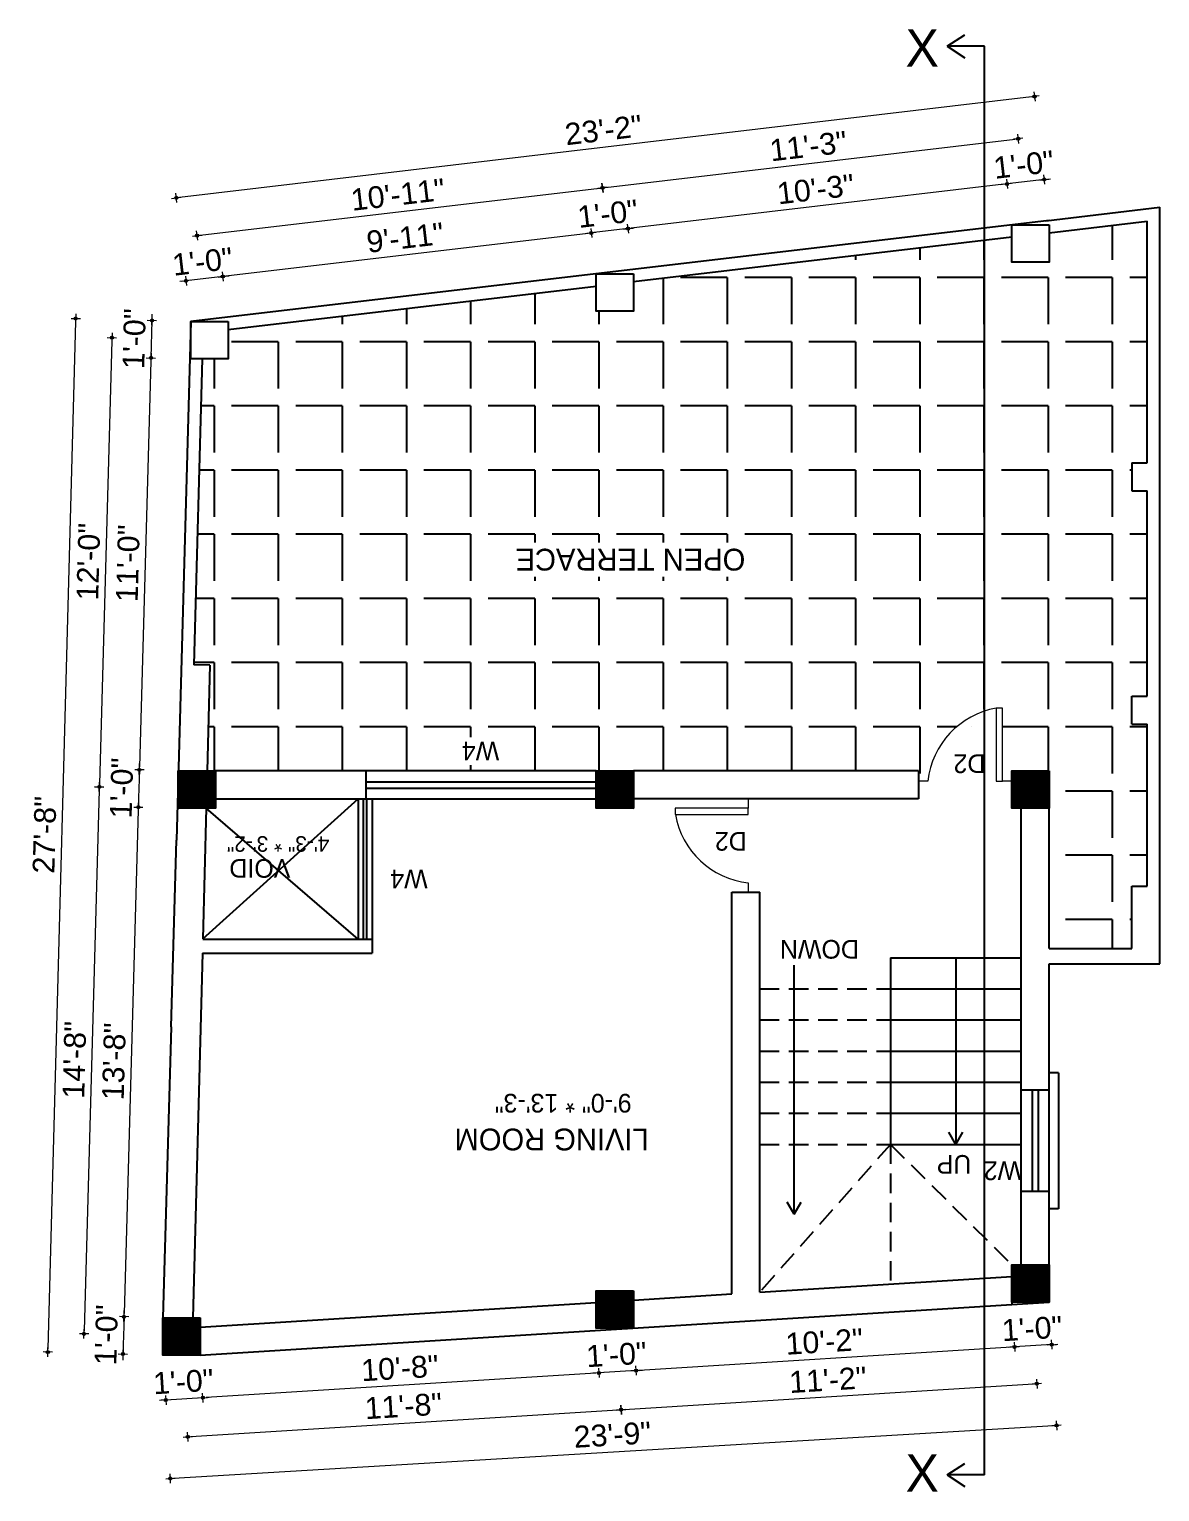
# Model space of a CAD drawing. Header units: inches. Extents: x 10143 to 33197, y -150 to 3760.
# Drawn here: x 25070.8 to 25434.2, y 2684.1 to 3154 of the extents above; entities that cross this region are included whole.
import ezdxf
from ezdxf.enums import TextEntityAlignment as Align

# ---------------------------------------------------------------- set-up
doc = ezdxf.new("R2010")
doc.units = ezdxf.units.IN
doc.header["$LTSCALE"] = 0.5
doc.header["$MEASUREMENT"] = 0
doc.header["$PDMODE"] = 66
doc.linetypes.add('DASHED2', pattern=[0.375, 0.25, -0.125])
for name, color, linetype, lineweight in [('0.13', 2, 'Continuous', 13), ('DW TEXT', 92, 'Continuous', 15), ('ELEVATION', 85, 'Continuous', 9), ('hatch', 9, 'Continuous', 0), ('Toilet', 7, 'Continuous', 25)]:
    doc.layers.add(name, color=color, linetype=linetype, lineweight=lineweight)
doc.styles.add('CEN', font='GOTHIC.TTF')
doc.styles.get("Standard").update_dxf_attribs({"font": 'arial.ttf'})
doc.dimstyles.new('S8', dxfattribs={"dimtxt": 5, "dimasz": 1, "dimexe": 6, "dimexo": 18, "dimgap": 1.9375, "dimtad": 1, "dimdec": 0, "dimzin": 3, "dimdsep": 46, "dimlunit": 4, "dimtxsty": 'Standard', "dimblk": 'dot 2', "dimcen": 12, "dimse1": 1, "dimse2": 1, "dimclrd": 1, "dimclre": 1, "dimclrt": 256, "dimadec": 0, "dimazin": 0, "dimtfac": 0.75, "dimtdec": 0, "dimtix": 1, "dimtmove": 1, "dimatfit": 3, "dimldrblk": 'DOT', "dimfxl": 1, "dimtolj": 1, "dimtzin": 0, "dimlwd": 9, "dimlwe": 9, "dimarcsym": 0})
pattern_1 = [(225, (48065.1543, 4621.1304), (0.08838834765, -0.08838834765), [])]

# ---------------------------------------------------------------- blocks, each defined once
blk = doc.blocks.new('dot1')
at = {"layer": 'hatch'}
h = blk.add_hatch(color=256, dxfattribs=at)
edge = h.paths.add_edge_path()
edge.add_arc((0, 0), 1, 0, 360)
for p, q in [((3, 0), (-3, 0)), ((0, 3), (0, -3))]:
    blk.add_line(p, q, dxfattribs=at)
blk.add_circle((0, 0), 1, dxfattribs=at)
blk = doc.blocks.new('dot 2')
at = {"layer": 'hatch', "xscale": 0.5, "yscale": 0.5, "zscale": 0.5}
blk.add_blockref('dot1', (0, 0), dxfattribs=at)
blk = doc.blocks.new('*D1791')
at = {"layer": 'Defpoints', "color": 0, "transparency": 16777216}
for p in [(25385.09, 3104.33), (25398.63, 3092.63), (25386.63, 3091.21)]:
    blk.add_point(p, dxfattribs=at)
at = {"layer": 'Toilet', "color": 1, "lineweight": 9, "transparency": 16777216}
for p, q in [((25384.09, 3104.21), (25383.1, 3104.09)), ((25397.09, 3105.74), (25385.09, 3104.33)), ((25398.08, 3105.86), (25399.07, 3105.98))]:
    blk.add_line(p, q, dxfattribs=at)
for p, rotation in [((25397.09, 3105.74), 186.7273510482261), ((25385.09, 3104.33), 6.727351048226088)]:
    blk.add_blockref('dot 2', p, dxfattribs=dict(at, rotation=rotation))
at = {"layer": 'Toilet', "transparency": 16777216, "insert": (25390.44, 3110.51), "char_height": 7, "attachment_point": 5, "rotation": 6.7274}
blk.add_mtext('\\A1;1\'-0"', dxfattribs=at)
blk = doc.blocks.new('_Dot')
at = {"color": 0, "linetype": 'ByBlock', "lineweight": -2}
blk.add_line((-0.5, 0), (-1, 0), dxfattribs=at)
at = {"color": 0, "linetype": 'ByBlock', "const_width": 0.5}
blk.add_lwpolyline([(-0.25, 0, 1), (0.25, 0, 1)], format="xyb", close=True, dxfattribs=at)
blk = doc.blocks.new('*D1757')
at = {"layer": 'Defpoints', "color": 0, "transparency": 16777216}
for p in [(25263.3, 3089.96), (25386.63, 3091.21), (25265.01, 3075.45)]:
    blk.add_point(p, dxfattribs=at)
at = {"layer": 'Toilet', "color": 1, "lineweight": 9, "transparency": 16777216}
blk.add_line((25384.09, 3104.21), (25264.29, 3090.08), dxfattribs=at)
for p, rotation in [((25385.09, 3104.33), 6.727351048264164), ((25263.3, 3089.96), 186.7273510482641)]:
    blk.add_blockref('dot 2', p, dxfattribs=dict(at, rotation=rotation))
at = {"layer": 'Toilet', "transparency": 16777216, "insert": (25323.55, 3102.62), "char_height": 7, "attachment_point": 5, "rotation": 6.7274}
blk.add_mtext('\\A1;10\'-3"', dxfattribs=at)
blk = doc.blocks.new('*D1758')
at = {"layer": 'Defpoints', "color": 0, "transparency": 16777216}
for p in [(25251.46, 3088.57), (25253.01, 3075.45), (25265.01, 3075.45)]:
    blk.add_point(p, dxfattribs=at)
at = {"layer": 'Toilet', "color": 1, "lineweight": 9, "transparency": 16777216}
for p, q in [((25250.47, 3088.45), (25249.48, 3088.33)), ((25263.3, 3089.96), (25251.46, 3088.57)), ((25264.29, 3090.08), (25265.28, 3090.2))]:
    blk.add_line(p, q, dxfattribs=at)
for p, rotation in [((25251.46, 3088.57), 6.727351048264151), ((25263.3, 3089.96), 186.7273510482641)]:
    blk.add_blockref('dot 2', p, dxfattribs=dict(at, rotation=rotation))
at = {"layer": 'Toilet', "transparency": 16777216, "insert": (25256.74, 3094.74), "char_height": 7, "attachment_point": 5, "rotation": 6.7274}
blk.add_mtext('\\A1;1\'-0"', dxfattribs=at)
blk = doc.blocks.new('*D1759')
at = {"layer": 'Defpoints', "color": 0, "transparency": 16777216}
for p in [(25133.02, 3074.59), (25253.01, 3075.45), (25134.73, 3060.09)]:
    blk.add_point(p, dxfattribs=at)
at = {"layer": 'Toilet', "color": 1, "lineweight": 9, "transparency": 16777216}
blk.add_line((25250.47, 3088.45), (25134.01, 3074.71), dxfattribs=at)
for p, rotation in [((25251.46, 3088.57), 6.727351048264164), ((25133.02, 3074.59), 186.7273510482641)]:
    blk.add_blockref('dot 2', p, dxfattribs=dict(at, rotation=rotation))
at = {"layer": 'Toilet', "transparency": 16777216, "insert": (25191.6, 3087.05), "char_height": 7, "attachment_point": 5, "rotation": 6.7274}
blk.add_mtext('\\A1;9\'-11"', dxfattribs=at)
blk = doc.blocks.new('*D1760')
at = {"layer": 'Defpoints', "color": 0, "transparency": 16777216}
for p in [(25121.18, 3073.2), (25122.73, 3060.09), (25134.73, 3060.09)]:
    blk.add_point(p, dxfattribs=at)
at = {"layer": 'Toilet', "color": 1, "lineweight": 9, "transparency": 16777216}
for p, q in [((25133.02, 3074.59), (25121.18, 3073.2)), ((25134.01, 3074.71), (25135.01, 3074.83)), ((25120.19, 3073.08), (25119.2, 3072.96))]:
    blk.add_line(p, q, dxfattribs=at)
for p, rotation in [((25121.18, 3073.2), 6.727351048264151), ((25133.02, 3074.59), 186.7273510482641)]:
    blk.add_blockref('dot 2', p, dxfattribs=dict(at, rotation=rotation))
at = {"layer": 'Toilet', "transparency": 16777216, "insert": (25126.46, 3079.37), "char_height": 7, "attachment_point": 5, "rotation": 6.7274}
blk.add_mtext('\\A1;1\'-0"', dxfattribs=at)
blk = doc.blocks.new('*D1761')
at = {"layer": 'Defpoints', "color": 0, "transparency": 16777216}
for p in [(25255.04, 3103.09), (25259.01, 3069.45), (25128.73, 3054.09)]:
    blk.add_point(p, dxfattribs=at)
at = {"layer": 'Toilet', "color": 1, "lineweight": 9, "transparency": 16777216}
blk.add_line((25125.76, 3087.84), (25254.05, 3102.98), dxfattribs=at)
for p, rotation in [((25255.04, 3103.09), 6.727351048225985), ((25124.76, 3087.73), 186.727351048226)]:
    blk.add_blockref('dot 2', p, dxfattribs=dict(at, rotation=rotation))
at = {"layer": 'Toilet', "transparency": 16777216, "insert": (25189.26, 3100.88), "char_height": 7, "attachment_point": 5, "rotation": 6.7274}
blk.add_mtext('\\A1;10\'-11"', dxfattribs=at)
blk = doc.blocks.new('*D1762')
at = {"layer": 'Defpoints', "color": 0, "transparency": 16777216}
for p in [(25388.66, 3118.86), (25392.63, 3085.21), (25259.01, 3069.45)]:
    blk.add_point(p, dxfattribs=at)
at = {"layer": 'Toilet', "color": 1, "lineweight": 9, "transparency": 16777216}
blk.add_line((25256.03, 3103.21), (25387.67, 3118.74), dxfattribs=at)
for p, rotation in [((25388.66, 3118.86), 6.727351048264151), ((25255.04, 3103.09), 186.7273510482641)]:
    blk.add_blockref('dot 2', p, dxfattribs=dict(at, rotation=rotation))
at = {"layer": 'Toilet', "transparency": 16777216, "insert": (25321.21, 3116.45), "char_height": 7, "attachment_point": 5, "rotation": 6.7274}
blk.add_mtext('\\A1;11\'-3"', dxfattribs=at)
blk = doc.blocks.new('*D1763')
at = {"layer": 'Defpoints', "color": 0, "transparency": 16777216}
for p in [(25118.04, 3099.88), (25398.63, 3092.63), (25122.73, 3060.09)]:
    blk.add_point(p, dxfattribs=at)
at = {"layer": 'Toilet', "color": 1, "lineweight": 9, "transparency": 16777216}
blk.add_line((25392.94, 3132.31), (25119.03, 3100), dxfattribs=at)
for p, rotation in [((25393.94, 3132.43), 6.727351048225714), ((25118.04, 3099.88), 186.7273510482257)]:
    blk.add_blockref('dot 2', p, dxfattribs=dict(at, rotation=rotation))
at = {"layer": 'Toilet', "transparency": 16777216, "insert": (25255.34, 3121.63), "char_height": 7, "attachment_point": 5, "rotation": 6.7274}
blk.add_mtext('\\A1;23\'-2"', dxfattribs=at)
blk = doc.blocks.new('*D1764')
at = {"layer": 'Defpoints', "color": 0, "transparency": 16777216}
for p in [(25128.73, 3054.09), (25093.3, 2910.6), (25124.68, 2909.72)]:
    blk.add_point(p, dxfattribs=at)
at = {"layer": 'Toilet', "color": 1, "lineweight": 9, "transparency": 16777216}
blk.add_line((25097.32, 3053.97), (25093.33, 2911.6), dxfattribs=at)
for p, rotation in [((25097.35, 3054.96), 88.39404783827474), ((25093.3, 2910.6), 268.3940478382747)]:
    blk.add_blockref('dot 2', p, dxfattribs=dict(at, rotation=rotation))
at = {"layer": 'Toilet', "transparency": 16777216, "insert": (25089.82, 2982.94), "char_height": 7, "attachment_point": 5, "rotation": 88.394}
blk.add_mtext('\\A1;12\'-0"', dxfattribs=at)
blk = doc.blocks.new('*D1765')
at = {"layer": 'Defpoints', "color": 0, "transparency": 16777216}
for p in [(25124.68, 2909.72), (25088.38, 2734.87), (25119.76, 2733.99)]:
    blk.add_point(p, dxfattribs=at)
at = {"layer": 'Toilet', "color": 1, "lineweight": 9, "transparency": 16777216}
blk.add_line((25093.27, 2909.6), (25088.4, 2735.87), dxfattribs=at)
for p, rotation in [((25093.3, 2910.6), 88.39404783821382), ((25088.38, 2734.87), 268.3940478382139)]:
    blk.add_blockref('dot 2', p, dxfattribs=dict(at, rotation=rotation))
at = {"layer": 'Toilet', "transparency": 16777216, "insert": (25085.33, 2822.89), "char_height": 7, "attachment_point": 5, "rotation": 88.394}
blk.add_mtext('\\A1;14\'-8"', dxfattribs=at)
blk = doc.blocks.new('*D1693')
at = {"layer": 'Defpoints', "color": 0, "transparency": 16777216}
for p in [(25122.73, 3060.09), (25109.89, 3048.44), (25122.4, 3048.09)]:
    blk.add_point(p, dxfattribs=at)
at = {"layer": 'Toilet', "color": 1, "lineweight": 9, "transparency": 16777216}
for p, q in [((25110.22, 3060.44), (25109.89, 3048.44)), ((25110.25, 3061.44), (25110.28, 3062.44)), ((25109.86, 3047.44), (25109.83, 3046.44))]:
    blk.add_line(p, q, dxfattribs=at)
for p, rotation in [((25110.22, 3060.44), 268.3940478382726), ((25109.89, 3048.44), 88.39404783827258)]:
    blk.add_blockref('dot 2', p, dxfattribs=dict(at, rotation=rotation))
at = {"layer": 'Toilet', "transparency": 16777216, "insert": (25104.54, 3054.59), "char_height": 7, "attachment_point": 5, "rotation": 88.394}
blk.add_mtext('\\A1;1\'-0"', dxfattribs=at)
blk = doc.blocks.new('*D1766')
at = {"layer": 'Defpoints', "color": 0, "transparency": 16777216}
for p in [(25122.4, 3048.09), (25106.17, 2916.07), (25118.68, 2915.72)]:
    blk.add_point(p, dxfattribs=at)
at = {"layer": 'Toilet', "color": 1, "lineweight": 9, "transparency": 16777216}
blk.add_line((25109.86, 3047.44), (25106.2, 2917.07), dxfattribs=at)
for p, rotation in [((25109.89, 3048.44), 88.39404783821382), ((25106.17, 2916.07), 268.3940478382139)]:
    blk.add_blockref('dot 2', p, dxfattribs=dict(at, rotation=rotation))
at = {"layer": 'Toilet', "transparency": 16777216, "insert": (25102.52, 2982.41), "char_height": 7, "attachment_point": 5, "rotation": 88.394}
blk.add_mtext('\\A1;11\'-0"', dxfattribs=at)
blk = doc.blocks.new('*D1767')
at = {"layer": 'Defpoints', "color": 0, "transparency": 16777216}
for p in [(25118.68, 2915.72), (25105.84, 2904.08), (25118.68, 2903.72)]:
    blk.add_point(p, dxfattribs=at)
at = {"layer": 'Toilet', "color": 1, "lineweight": 9, "transparency": 16777216}
for p, q in [((25106.17, 2916.07), (25105.84, 2904.08)), ((25106.2, 2917.07), (25106.23, 2918.07)), ((25105.81, 2903.08), (25105.78, 2902.08))]:
    blk.add_line(p, q, dxfattribs=at)
for p, rotation in [((25106.17, 2916.07), 268.3940478382139), ((25105.84, 2904.08), 88.39404783821387)]:
    blk.add_blockref('dot 2', p, dxfattribs=dict(at, rotation=rotation))
at = {"layer": 'Toilet', "transparency": 16777216, "insert": (25100.5, 2910.23), "char_height": 7, "attachment_point": 5, "rotation": 88.394}
blk.add_mtext('\\A1;1\'-0"', dxfattribs=at)
blk = doc.blocks.new('*D1768')
at = {"layer": 'Defpoints', "color": 0, "transparency": 16777216}
for p in [(25118.68, 2903.72), (25101.25, 2740.34), (25113.76, 2739.99)]:
    blk.add_point(p, dxfattribs=at)
at = {"layer": 'Toilet', "color": 1, "lineweight": 9, "transparency": 16777216}
blk.add_line((25105.81, 2903.08), (25101.28, 2741.34), dxfattribs=at)
for p, rotation in [((25105.84, 2904.08), 88.39404783821382), ((25101.25, 2740.34), 268.3940478382139)]:
    blk.add_blockref('dot 2', p, dxfattribs=dict(at, rotation=rotation))
at = {"layer": 'Toilet', "transparency": 16777216, "insert": (25098.03, 2822.37), "char_height": 7, "attachment_point": 5, "rotation": 88.394}
blk.add_mtext('\\A1;13\'-8"', dxfattribs=at)
blk = doc.blocks.new('*D1769')
at = {"layer": 'Defpoints', "color": 0, "transparency": 16777216}
for p in [(25113.76, 2739.99), (25100.91, 2728.35), (25113.76, 2727.99)]:
    blk.add_point(p, dxfattribs=at)
at = {"layer": 'Toilet', "color": 1, "lineweight": 9, "transparency": 16777216}
for p, q in [((25101.25, 2740.34), (25100.91, 2728.35)), ((25101.28, 2741.34), (25101.3, 2742.34)), ((25100.88, 2727.35), (25100.86, 2726.35))]:
    blk.add_line(p, q, dxfattribs=at)
for p, rotation in [((25101.25, 2740.34), 268.3940478382139), ((25100.91, 2728.35), 88.39404783821387)]:
    blk.add_blockref('dot 2', p, dxfattribs=dict(at, rotation=rotation))
at = {"layer": 'Toilet', "transparency": 16777216, "insert": (25095.57, 2734.5), "char_height": 7, "attachment_point": 5, "rotation": 88.394}
blk.add_mtext('\\A1;1\'-0"', dxfattribs=at)
blk = doc.blocks.new('*D1770')
at = {"layer": 'Defpoints', "color": 0, "transparency": 16777216}
for p in [(25122.73, 3060.09), (25076.74, 2728.99), (25113.76, 2727.99)]:
    blk.add_point(p, dxfattribs=at)
at = {"layer": 'Toilet', "color": 1, "lineweight": 9, "transparency": 16777216}
blk.add_line((25085.69, 3060.09), (25076.77, 2729.99), dxfattribs=at)
for p, rotation in [((25085.71, 3061.09), 88.45204859075598), ((25076.74, 2728.99), 268.452048590756)]:
    blk.add_blockref('dot 2', p, dxfattribs=dict(at, rotation=rotation))
at = {"layer": 'Toilet', "transparency": 16777216, "insert": (25075.72, 2895.19), "char_height": 7, "attachment_point": 5, "rotation": 88.452}
blk.add_mtext('\\A1;27\'-8"', dxfattribs=at)
blk = doc.blocks.new('*D1771')
at = {"layer": 'Defpoints', "color": 0, "transparency": 16777216}
for p in [(25398.63, 2745.04), (25386.63, 2744.29), (25387.48, 2730.64)]:
    blk.add_point(p, dxfattribs=at)
at = {"layer": 'Toilet', "color": 1, "lineweight": 9, "transparency": 16777216}
for p, q in [((25386.49, 2730.58), (25385.49, 2730.52)), ((25399.48, 2731.39), (25387.48, 2730.64)), ((25400.48, 2731.45), (25401.48, 2731.51))]:
    blk.add_line(p, q, dxfattribs=at)
for p, rotation in [((25387.48, 2730.64), 3.575827605927365), ((25399.48, 2731.39), 183.5758276059273)]:
    blk.add_blockref('dot 2', p, dxfattribs=dict(at, rotation=rotation))
at = {"layer": 'Toilet', "transparency": 16777216, "insert": (25393.14, 2736.52), "char_height": 7, "attachment_point": 5, "rotation": 3.5758}
blk.add_mtext('\\A1;1\'-0"', dxfattribs=at)
blk = doc.blocks.new('*D1772')
at = {"layer": 'Defpoints', "color": 0, "transparency": 16777216}
for p in [(25386.63, 2744.29), (25265.01, 2736.69), (25265.86, 2723.04)]:
    blk.add_point(p, dxfattribs=at)
at = {"layer": 'Toilet', "color": 1, "lineweight": 9, "transparency": 16777216}
blk.add_line((25386.49, 2730.58), (25266.86, 2723.1), dxfattribs=at)
for p, rotation in [((25387.48, 2730.64), 3.575827605922193), ((25265.86, 2723.04), 183.5758276059222)]:
    blk.add_blockref('dot 2', p, dxfattribs=dict(at, rotation=rotation))
at = {"layer": 'Toilet', "transparency": 16777216, "insert": (25326.33, 2732.34), "char_height": 7, "attachment_point": 5, "rotation": 3.5758}
blk.add_mtext('\\A1;10\'-2"', dxfattribs=at)
blk = doc.blocks.new('*D1773')
at = {"layer": 'Defpoints', "color": 0, "transparency": 16777216}
for p in [(25253.01, 2736.69), (25265.01, 2736.69), (25253.91, 2722.29)]:
    blk.add_point(p, dxfattribs=at)
at = {"layer": 'Toilet', "color": 1, "lineweight": 9, "transparency": 16777216}
for p, q in [((25252.91, 2722.23), (25251.91, 2722.17)), ((25265.86, 2723.04), (25253.91, 2722.29)), ((25266.86, 2723.1), (25267.86, 2723.16))]:
    blk.add_line(p, q, dxfattribs=at)
for p, rotation in [((25253.91, 2722.29), 3.575827605922187), ((25265.86, 2723.04), 183.5758276059222)]:
    blk.add_blockref('dot 2', p, dxfattribs=dict(at, rotation=rotation))
at = {"layer": 'Toilet', "transparency": 16777216, "insert": (25259.54, 2728.17), "char_height": 7, "attachment_point": 5, "rotation": 3.5758}
blk.add_mtext('\\A1;1\'-0"', dxfattribs=at)
blk = doc.blocks.new('*D1774')
at = {"layer": 'Defpoints', "color": 0, "transparency": 16777216}
for p in [(25253.01, 2736.69), (25125.76, 2727.99), (25126.61, 2714.34)]:
    blk.add_point(p, dxfattribs=at)
at = {"layer": 'Toilet', "color": 1, "lineweight": 9, "transparency": 16777216}
blk.add_line((25252.91, 2722.23), (25127.61, 2714.4), dxfattribs=at)
for p, rotation in [((25253.91, 2722.29), 3.575827605922193), ((25126.61, 2714.34), 183.5758276059222)]:
    blk.add_blockref('dot 2', p, dxfattribs=dict(at, rotation=rotation))
at = {"layer": 'Toilet', "transparency": 16777216, "insert": (25189.92, 2723.82), "char_height": 7, "attachment_point": 5, "rotation": 3.5758}
blk.add_mtext('\\A1;10\'-8"', dxfattribs=at)
blk = doc.blocks.new('*D1775')
at = {"layer": 'Defpoints', "color": 0, "transparency": 16777216}
for p in [(25113.76, 2727.99), (25125.76, 2727.99), (25114.66, 2713.59)]:
    blk.add_point(p, dxfattribs=at)
at = {"layer": 'Toilet', "color": 1, "lineweight": 9, "transparency": 16777216}
for p, q in [((25113.66, 2713.53), (25112.66, 2713.47)), ((25126.61, 2714.34), (25114.66, 2713.59)), ((25127.61, 2714.4), (25128.61, 2714.46))]:
    blk.add_line(p, q, dxfattribs=at)
for p, rotation in [((25114.66, 2713.59), 3.575827605922187), ((25126.61, 2714.34), 183.5758276059222)]:
    blk.add_blockref('dot 2', p, dxfattribs=dict(at, rotation=rotation))
at = {"layer": 'Toilet', "transparency": 16777216, "insert": (25120.29, 2719.47), "char_height": 7, "attachment_point": 5, "rotation": 3.5758}
blk.add_mtext('\\A1;1\'-0"', dxfattribs=at)
blk = doc.blocks.new('*D1776')
at = {"layer": 'Defpoints', "color": 0, "transparency": 16777216}
for p in [(25259.01, 2742.69), (25119.76, 2733.99), (25261.02, 2710.48)]:
    blk.add_point(p, dxfattribs=at)
at = {"layer": 'Toilet', "color": 1, "lineweight": 9, "transparency": 16777216}
blk.add_line((25122.77, 2701.84), (25260.02, 2710.42), dxfattribs=at)
for p, rotation in [((25261.02, 2710.48), 3.575843646370458), ((25121.77, 2701.78), 183.5758436463704)]:
    blk.add_blockref('dot 2', p, dxfattribs=dict(at, rotation=rotation))
at = {"layer": 'Toilet', "transparency": 16777216, "insert": (25191.05, 2711.63), "char_height": 7, "attachment_point": 5, "rotation": 3.5758}
blk.add_mtext('\\A1;11\'-8"', dxfattribs=at)
blk = doc.blocks.new('*D1777')
at = {"layer": 'Defpoints', "color": 0, "transparency": 16777216}
for p in [(25392.63, 2751.04), (25259.01, 2742.69), (25394.64, 2718.83)]:
    blk.add_point(p, dxfattribs=at)
at = {"layer": 'Toilet', "color": 1, "lineweight": 9, "transparency": 16777216}
blk.add_line((25262.02, 2710.54), (25393.65, 2718.77), dxfattribs=at)
for p, rotation in [((25394.64, 2718.83), 3.575843646344798), ((25261.02, 2710.48), 183.5758436463448)]:
    blk.add_blockref('dot 2', p, dxfattribs=dict(at, rotation=rotation))
at = {"layer": 'Toilet', "transparency": 16777216, "insert": (25327.49, 2720.09), "char_height": 7, "attachment_point": 5, "rotation": 3.5758}
blk.add_mtext('\\A1;11\'-2"', dxfattribs=at)
blk = doc.blocks.new('*D1778')
at = {"layer": 'Defpoints', "color": 0, "transparency": 16777216}
for p in [(25398.63, 2745.04), (25113.76, 2727.99), (25401, 2705.43)]:
    blk.add_point(p, dxfattribs=at)
at = {"layer": 'Toilet', "color": 1, "lineweight": 9, "transparency": 16777216}
blk.add_line((25117.13, 2688.44), (25400, 2705.37), dxfattribs=at)
for p, rotation in [((25401, 2705.43), 3.425574687814996), ((25116.13, 2688.38), 183.425574687815)]:
    blk.add_blockref('dot 2', p, dxfattribs=dict(at, rotation=rotation))
at = {"layer": 'Toilet', "transparency": 16777216, "insert": (25258.24, 2702.41), "char_height": 7, "attachment_point": 5, "rotation": 3.4256}
blk.add_mtext('\\A1;23\'-9"', dxfattribs=at)

msp = doc.modelspace()

# ---------------------------------------------------------------- hatches: boundary and pattern name
at = {"layer": 'Toilet'}
h = msp.add_hatch(dxfattribs=at)
h.set_pattern_fill('ANGLE', color=256, scale=75, angle=180)
h.set_pattern_definition([(180, (48065.154, 4621.13), (-3e-15, -20.625), [15, -5.625]), (270, (48065.154, 4621.13), (20.625, -4e-15), [15, -5.625])])
edge = h.paths.add_edge_path()
edge.add_line((25127.95, 2915.72), (25130.68, 2915.72))
edge.add_line((25130.68, 2915.72), (25253.01, 2915.72))
edge.add_line((25253.01, 2915.72), (25265.01, 2915.72))
edge.add_line((25265.01, 2915.72), (25356.63, 2915.72))
edge.add_line((25356.63, 2915.72), (25356.63, 2912.46))
edge.add_line((25356.63, 2912.46), (25359.63, 2912.46))
edge.add_arc((25386.36, 2909.41), 26.9, 468.3826, 533.4705, ccw=False)
edge.add_line((25377.88, 2934.94), (25377.88, 3086.15))
edge.add_line((25377.88, 3086.15), (25265.01, 3072.84))
edge.add_line((25265.01, 3072.84), (25265.01, 3063.45))
edge.add_line((25265.01, 3063.45), (25253.01, 3063.45))
edge.add_line((25253.01, 3063.45), (25253.01, 3071.42))
edge.add_line((25253.01, 3071.42), (25134.73, 3057.47))
edge.add_line((25134.73, 3057.47), (25134.73, 3048.09))
edge.add_line((25134.73, 3048.09), (25131.41, 3048.09))
edge.add_line((25131.41, 3048.09), (25126.4, 3048.09))
edge.add_line((25126.4, 3048.09), (25123.64, 2949.86))
edge.add_line((25123.64, 2949.86), (25128.84, 2949.71))
edge.add_line((25128.84, 2949.71), (25127.95, 2915.72))
edge = h.paths.add_edge_path()
edge.add_arc((25386.36, 2909.41), 26.9, 460.1231, 468.3826, ccw=False)
edge.add_line((25381.63, 2935.89), (25383.63, 2935.89))
edge.add_line((25383.63, 2935.89), (25383.63, 2912.46))
edge.add_line((25383.63, 2912.46), (25386.63, 2912.46))
edge.add_line((25386.63, 2912.46), (25386.63, 2915.72))
edge.add_line((25386.63, 2915.72), (25398.63, 2915.72))
edge.add_line((25398.63, 2915.72), (25398.63, 2903.72))
edge.add_line((25398.63, 2903.72), (25398.63, 2858.72))
edge.add_line((25398.63, 2858.72), (25425.19, 2858.72))
edge.add_line((25425.19, 2858.72), (25425.19, 2878.72))
edge.add_line((25425.19, 2878.72), (25430.19, 2878.72))
edge.add_line((25430.19, 2878.72), (25430.19, 2930.72))
edge.add_line((25430.19, 2930.72), (25425.19, 2930.72))
edge.add_line((25425.19, 2930.72), (25425.19, 2939.72))
edge.add_line((25425.19, 2939.72), (25430.19, 2939.72))
edge.add_line((25430.19, 2939.72), (25430.19, 3005.72))
edge.add_line((25430.19, 3005.72), (25425.19, 3005.72))
edge.add_line((25425.19, 3005.72), (25425.19, 3014.72))
edge.add_line((25425.19, 3014.72), (25430.19, 3014.72))
edge.add_line((25430.19, 3014.72), (25430.19, 3092.32))
edge.add_line((25430.19, 3092.32), (25398.63, 3088.63))
edge.add_line((25398.63, 3088.63), (25398.63, 3079.21))
edge.add_line((25398.63, 3079.21), (25386.63, 3079.21))
edge.add_line((25386.63, 3079.21), (25386.63, 3087.19))
edge.add_line((25386.63, 3087.19), (25377.88, 3086.15))
edge.add_line((25377.88, 3086.15), (25377.88, 2934.94))
h.paths.add_polyline_path([(25223.67, 2926.58), (25208.02, 2926.58), (25208.02, 2917.58), (25223.67, 2917.58)], flags=16)
h.paths.add_polyline_path([(25301.34, 2989.14), (25226.73, 2989.14), (25226.73, 2978.11), (25301.34, 2978.11)], flags=16)
h = msp.add_hatch(dxfattribs=at)
h.set_pattern_fill('ANSI31', color=256, angle=180)
h.set_pattern_definition(pattern_1)
h.paths.add_polyline_path([(25130.68, 2915.72), (25118.68, 2915.72), (25118.68, 2903.72), (25130.68, 2903.72)])
h = msp.add_hatch(dxfattribs=at)
h.set_pattern_fill('ANSI31', color=256, angle=180)
h.set_pattern_definition(pattern_1)
h.paths.add_polyline_path([(25265.01, 2915.72), (25253.01, 2915.72), (25253.01, 2903.72), (25265.01, 2903.72)])
h = msp.add_hatch(dxfattribs=at)
h.set_pattern_fill('ANSI31', color=256, angle=180)
h.set_pattern_definition(pattern_1)
h.paths.add_polyline_path([(25398.63, 2915.72), (25386.63, 2915.72), (25386.63, 2903.72), (25398.63, 2903.72)])
h = msp.add_hatch(dxfattribs=at)
h.set_pattern_fill('ANSI31', color=256, angle=180)
h.set_pattern_definition(pattern_1)
h.paths.add_polyline_path([(25398.63, 2745.04), (25398.63, 2757.04), (25386.63, 2757.04), (25386.63, 2745.04)])
h = msp.add_hatch(dxfattribs=at)
h.set_pattern_fill('ANSI31', color=256, angle=180)
h.set_pattern_definition(pattern_1)
h.paths.add_polyline_path([(25265.01, 2736.69), (25265.01, 2748.69), (25253.01, 2748.69), (25253.01, 2736.69)])
h = msp.add_hatch(dxfattribs=at)
h.set_pattern_fill('ANSI31', color=256, angle=270)
h.set_pattern_definition([(315, (25139.7829, 6477.35765), (0.0883883476, 0.0883883476), [])])
h.paths.add_polyline_path([(25113.76, 2727.99), (25125.76, 2727.99), (25125.76, 2727.99), (25125.76, 2739.99), (25113.76, 2739.99)])

# ---------------------------------------------------------------- linework, layer by layer
at = {"layer": '0.13', "color": 0, "ltscale": 0.5}
for p, q in [((25356.63, 2915.22), (25356.63, 2911.22)), ((25386.63, 2915.22), (25386.63, 2911.22)), ((25299.13, 2906.72), (25303.13, 2906.72)), ((25299.13, 2876.72), (25303.13, 2876.72))]:
    msp.add_line(p, q, dxfattribs=at)
at = {"layer": 'ELEVATION', "color": 146, "ltscale": 0.25, "true_color": 0x105689}
for p, q in [((25383.63, 2935.89), (25381.63, 2935.89)), ((25381.63, 2935.89), (25381.63, 2912.46)), ((25383.63, 2912.46), (25383.63, 2935.89)), ((25359.63, 2912.46), (25356.63, 2912.46)), ((25381.63, 2912.46), (25383.63, 2912.46)), ((25386.63, 2912.46), (25383.63, 2912.46)), ((25301.89, 2906.72), (25301.89, 2903.72)), ((25301.89, 2903.72), (25278.46, 2903.72)), ((25278.46, 2903.72), (25278.46, 2901.72)), ((25278.46, 2901.72), (25301.89, 2901.72)), ((25301.89, 2901.72), (25301.89, 2903.72)), ((25301.89, 2879.72), (25301.89, 2876.72))]:
    msp.add_line(p, q, dxfattribs=at)
for centre, start, end in [((25386.36, 2909.41), 100.1231, 173.4705), ((25304.95, 2906.45), 190.1231, 263.4705)]:
    msp.add_arc(centre, 26.9, start, end, dxfattribs=at)
at = {"layer": 'Toilet'}
for p, q in [((25365.88, 3148.59), (25371.55, 3152.29)), ((25377.88, 3148.59), (25365.88, 3148.59)), ((25365.88, 3148.59), (25371.55, 3144.89)), ((25377.88, 2689.55), (25377.88, 3148.59)), ((25397.58, 3092.51), (25434.19, 3096.82)), ((25434.19, 2853.72), (25434.19, 3096.82)), ((25398.63, 3092.63), (25122.73, 3060.09)), ((25398.63, 3088.6), (25430.19, 3092.32)), ((25430.19, 3014.72), (25430.19, 3092.32)), ((25386.63, 3087.19), (25265.01, 3072.84)), ((25253.01, 3071.42), (25134.73, 3057.47)), ((25122.73, 3060.09), (25118.06, 2893.45)), ((25131.41, 3048.09), (25122.4, 3048.09)), ((25126.4, 3048.09), (25123.64, 2949.86)), ((25425.19, 3014.72), (25430.19, 3014.72)), ((25425.19, 3014.72), (25425.19, 3005.72)), ((25425.19, 3005.72), (25430.19, 3005.72)), ((25425.19, 3005.72), (25430.19, 3005.72)), ((25430.19, 2939.72), (25430.19, 3005.72)), ((25128.84, 2949.71), (25123.64, 2949.86)), ((25128.84, 2949.71), (25127.95, 2915.72)), ((25425.19, 2939.72), (25430.19, 2939.72)), ((25425.19, 2930.72), (25425.19, 2939.72)), ((25425.19, 2930.72), (25430.19, 2930.72)), ((25430.19, 2878.72), (25430.19, 2930.72)), ((25253.01, 2915.72), (25130.68, 2915.72)), ((25179.01, 2915.72), (25179.01, 2906.72)), ((25356.63, 2915.72), (25265.01, 2915.72)), ((25356.63, 2915.72), (25356.63, 2906.72)), ((25179.01, 2912.22), (25253.01, 2912.22)), ((25179.01, 2910.22), (25253.01, 2910.22)), ((25126.54, 2861.73), (25176.51, 2906.72)), ((25130.68, 2906.72), (25176.51, 2906.72)), ((25176.51, 2906.72), (25253.01, 2906.72)), ((25176.51, 2906.72), (25176.51, 2861.72)), ((25178.26, 2861.72), (25178.26, 2906.72)), ((25179.26, 2861.72), (25179.26, 2906.72)), ((25181.01, 2906.72), (25181.01, 2857.22)), ((25356.63, 2906.72), (25265.01, 2906.72)), ((25127.64, 2903.72), (25126.54, 2861.73)), ((25176.51, 2861.72), (25127.64, 2903.72)), ((25389.63, 2757.04), (25389.63, 2903.72)), ((25398.63, 2858.72), (25398.63, 2903.72)), ((25118.09, 2894.72), (25118.1, 2894.72)), ((25116.38, 2833.45), (25118.06, 2893.45)), ((25296.63, 2876.72), (25305.63, 2876.72)), ((25296.63, 2747.68), (25296.63, 2876.72)), ((25305.63, 2748.25), (25305.63, 2876.72)), ((25425.19, 2858.72), (25425.19, 2878.72)), ((25425.19, 2878.72), (25430.19, 2878.72)), ((25126.43, 2857.22), (25123.37, 2739.99)), ((25126.43, 2857.22), (25181.01, 2857.22)), ((25126.54, 2861.72), (25176.51, 2861.72)), ((25176.51, 2861.72), (25181.01, 2861.72)), ((25398.63, 2858.72), (25425.19, 2858.72)), ((25316.63, 2773.3), (25316.63, 2853.33)), ((25347.63, 2855.72), (25347.63, 2795.72)), ((25347.63, 2855.72), (25389.63, 2855.72)), ((25368.63, 2855.72), (25368.63, 2795.72)), ((25398.63, 2745.04), (25398.63, 2853.72)), ((25398.63, 2853.72), (25434.19, 2853.72)), ((25347.63, 2845.72), (25389.63, 2845.72)), ((25347.63, 2835.72), (25389.63, 2835.72)), ((25116.38, 2833.45), (25113.76, 2739.99)), ((25347.63, 2825.72), (25389.63, 2825.72)), ((25347.63, 2815.72), (25389.63, 2815.72)), ((25401.63, 2818.72), (25398.63, 2818.72)), ((25401.63, 2818.72), (25401.63, 2775.04)), ((25389.63, 2813.22), (25398.63, 2813.22)), ((25393.13, 2813.22), (25393.13, 2780.54)), ((25395.13, 2813.22), (25395.13, 2780.54)), ((25347.63, 2805.72), (25389.63, 2805.72)), ((25368.63, 2795.72), (25366.37, 2799.61)), ((25368.63, 2795.72), (25370.89, 2799.61)), ((25347.63, 2795.72), (25389.63, 2795.72)), ((25398.63, 2780.54), (25389.63, 2780.54)), ((25316.63, 2773.3), (25314.37, 2777.18)), ((25316.63, 2773.3), (25318.89, 2777.18)), ((25401.63, 2775.04), (25398.63, 2775.04)), ((25305.63, 2748.25), (25386.63, 2753.31)), ((25125.76, 2727.99), (25398.63, 2745.04)), ((25125.76, 2737.01), (25253.01, 2744.96)), ((25265.01, 2745.71), (25296.63, 2747.68)), ((25386.63, 2745.04), (25386.63, 2744.29)), ((25365.88, 2689.55), (25371.55, 2693.25)), ((25377.88, 2689.55), (25365.88, 2689.55)), ((25365.88, 2689.55), (25371.55, 2685.85))]:
    msp.add_line(p, q, dxfattribs=at)
at = {"layer": 'Toilet', "linetype": 'DASHED2', "ltscale": 50}
for p, q in [((25305.63, 2845.72), (25347.63, 2845.72)), ((25305.63, 2835.72), (25347.63, 2835.72)), ((25305.63, 2825.72), (25347.63, 2825.72)), ((25305.63, 2815.72), (25347.63, 2815.72)), ((25305.63, 2805.72), (25347.63, 2805.72)), ((25305.63, 2795.72), (25347.63, 2795.72)), ((25347.63, 2795.72), (25305.63, 2748.25)), ((25347.63, 2795.72), (25347.63, 2750.87)), ((25347.63, 2795.72), (25386.63, 2757.04))]:
    msp.add_line(p, q, dxfattribs=at)
at = {"layer": 'Toilet'}
for points in [[(25398.63, 3091.21), (25398.63, 3079.21), (25386.63, 3079.21), (25386.63, 3091.21)], [(25265.01, 3075.45), (25265.01, 3063.45), (25253.01, 3063.45), (25253.01, 3075.45)], [(25134.73, 3060.09), (25134.73, 3048.09), (25122.73, 3048.09), (25122.73, 3060.09)], [(25130.68, 2915.72), (25130.68, 2903.72), (25118.68, 2903.72), (25118.68, 2915.72)], [(25265.01, 2915.72), (25265.01, 2903.72), (25253.01, 2903.72), (25253.01, 2915.72)], [(25398.63, 2915.72), (25398.63, 2903.72), (25386.63, 2903.72), (25386.63, 2915.72)], [(25398.63, 2757.04), (25398.63, 2745.04), (25386.63, 2745.04), (25386.63, 2757.04)], [(25265.01, 2748.69), (25265.01, 2736.69), (25253.01, 2736.69), (25253.01, 2748.69)], [(25125.76, 2739.99), (25125.76, 2727.99), (25113.76, 2727.99), (25113.76, 2739.99)]]:
    msp.add_lwpolyline(points, close=True, dxfattribs=at)

# ---------------------------------------------------------------- texts
at = {"layer": 'DW TEXT', "ltscale": 0.13, "style": 'CEN'}
for p in [(25357.83, 3148.03), (25357.83, 2690.12)]:
    msp.add_text('X', height=12, dxfattribs=at).set_placement(p, align=Align.MIDDLE_CENTER)
for s, height, p in [('OPEN TERRACE', 7, (25264.03, 2983.62)), ('W4', 6, (25215.85, 2922.08)), ('D2', 6, (25373.02, 2918.04)), ('4\'-3" * 3\'-2"', 5, (25150.78, 2892.26)), ('D2', 6, (25296.31, 2893.11)), ('VOID', 6, (25144.91, 2884.41)), ('W4', 6, (25192.84, 2880.96)), ('DOWN', 6, (25324.78, 2858.42)), ('9\'-0" * 13\'-3"', 6, (25242.42, 2808.97)), ('LIVING ROOM ', 7, (25237.4, 2797.31)), ('UP', 6, (25368.06, 2789.3)), ('W2', 6, (25383.62, 2787.25))]:
    msp.add_text(s, height=height, rotation=180, dxfattribs=at).set_placement(p, align=Align.MIDDLE_CENTER)

# ---------------------------------------------------------------- dimensions: what is measured, and where the dimension line sits
at = {"layer": 'Toilet'}
for p1, p2, distance, picture, middle in [((25398.63, 3092.63), (25122.73, 3060.09), -40.07, '*D1763', (25255.34, 3121.63)), ((25398.63, 3092.63), (25386.63, 3091.21), -13.2, '*D1791', (25390.44, 3110.51)), ((25128.73, 3054.09), (25259.01, 3069.45), 33.88, '*D1761', (25189.26, 3100.88)), ((25122.73, 3060.09), (25122.4, 3048.09), -12.51, '*D1693', (25104.54, 3054.59)), ((25122.73, 3060.09), (25113.76, 2727.99), -37.03, '*D1770', (25075.72, 2895.19)), ((25128.73, 3054.09), (25124.68, 2909.72), -31.39, '*D1764', (25089.82, 2982.94)), ((25113.76, 2727.99), (25398.63, 2745.04), -39.68, '*D1778', (25258.24, 2702.41)), ((25398.63, 2745.04), (25386.63, 2744.29), 13.68, '*D1771', (25393.14, 2736.52)), ((25119.76, 2733.99), (25259.01, 2742.69), -32.27, '*D1776', (25191.05, 2711.63))]:
    dim = msp.add_aligned_dim(p1=p1, p2=p2, distance=distance, dimstyle='S8', override={"dimtxt": 7, "dimfxl": 2, "dimfxlon": 1, "dimarcsym": 1}, dxfattribs=at)
    dim.commit()
    dim.dimension.update_dxf_attribs({"geometry": picture, "text_midpoint": middle})
for base, p1, p2, angle, picture, middle in [((25388.66, 3118.86), (25259.01, 3069.45), (25392.63, 3085.21), 186.7274, '*D1762', (25321.21, 3116.45)), ((25263.3, 3089.96), (25386.63, 3091.21), (25265.01, 3075.45), 6.7274, '*D1757', (25323.55, 3102.62)), ((25251.46, 3088.57), (25265.01, 3075.45), (25253.01, 3075.45), 6.7274, '*D1758', (25256.74, 3094.74)), ((25133.02, 3074.59), (25253.01, 3075.45), (25134.73, 3060.09), 6.7274, '*D1759', (25191.6, 3087.05)), ((25121.18, 3073.2), (25134.73, 3060.09), (25122.73, 3060.09), 6.7274, '*D1760', (25126.46, 3079.37)), ((25106.17, 2916.07), (25122.4, 3048.09), (25118.68, 2915.72), 88.394, '*D1766', (25102.52, 2982.41)), ((25105.84, 2904.08), (25118.68, 2915.72), (25118.68, 2903.72), 88.394, '*D1767', (25100.5, 2910.23)), ((25088.38, 2734.87), (25124.68, 2909.72), (25119.76, 2733.99), 88.394, '*D1765', (25085.33, 2822.89)), ((25101.25, 2740.34), (25118.68, 2903.72), (25113.76, 2739.99), 88.394, '*D1768', (25098.03, 2822.37)), ((25394.64, 2718.83), (25259.01, 2742.69), (25392.63, 2751.04), 183.5758, '*D1777', (25327.49, 2720.09)), ((25100.91, 2728.35), (25113.76, 2739.99), (25113.76, 2727.99), 88.394, '*D1769', (25095.57, 2734.5)), ((25265.86, 2723.04), (25386.63, 2744.29), (25265.01, 2736.69), 3.5758, '*D1772', (25326.33, 2732.34)), ((25126.61, 2714.34), (25253.01, 2736.69), (25125.76, 2727.99), 3.5758, '*D1774', (25189.92, 2723.82)), ((25253.91, 2722.29), (25265.01, 2736.69), (25253.01, 2736.69), 3.5758, '*D1773', (25259.54, 2728.17)), ((25114.66, 2713.59), (25125.76, 2727.99), (25113.76, 2727.99), 3.5758, '*D1775', (25120.29, 2719.47))]:
    dim = msp.add_linear_dim(base=base, p1=p1, p2=p2, angle=angle, dimstyle='S8', override={"dimtxt": 7, "dimfxl": 2, "dimfxlon": 1, "dimarcsym": 1}, dxfattribs=at)
    dim.commit()
    dim.dimension.update_dxf_attribs({"geometry": picture, "text_midpoint": middle})

doc.saveas('drawing.dxf')
